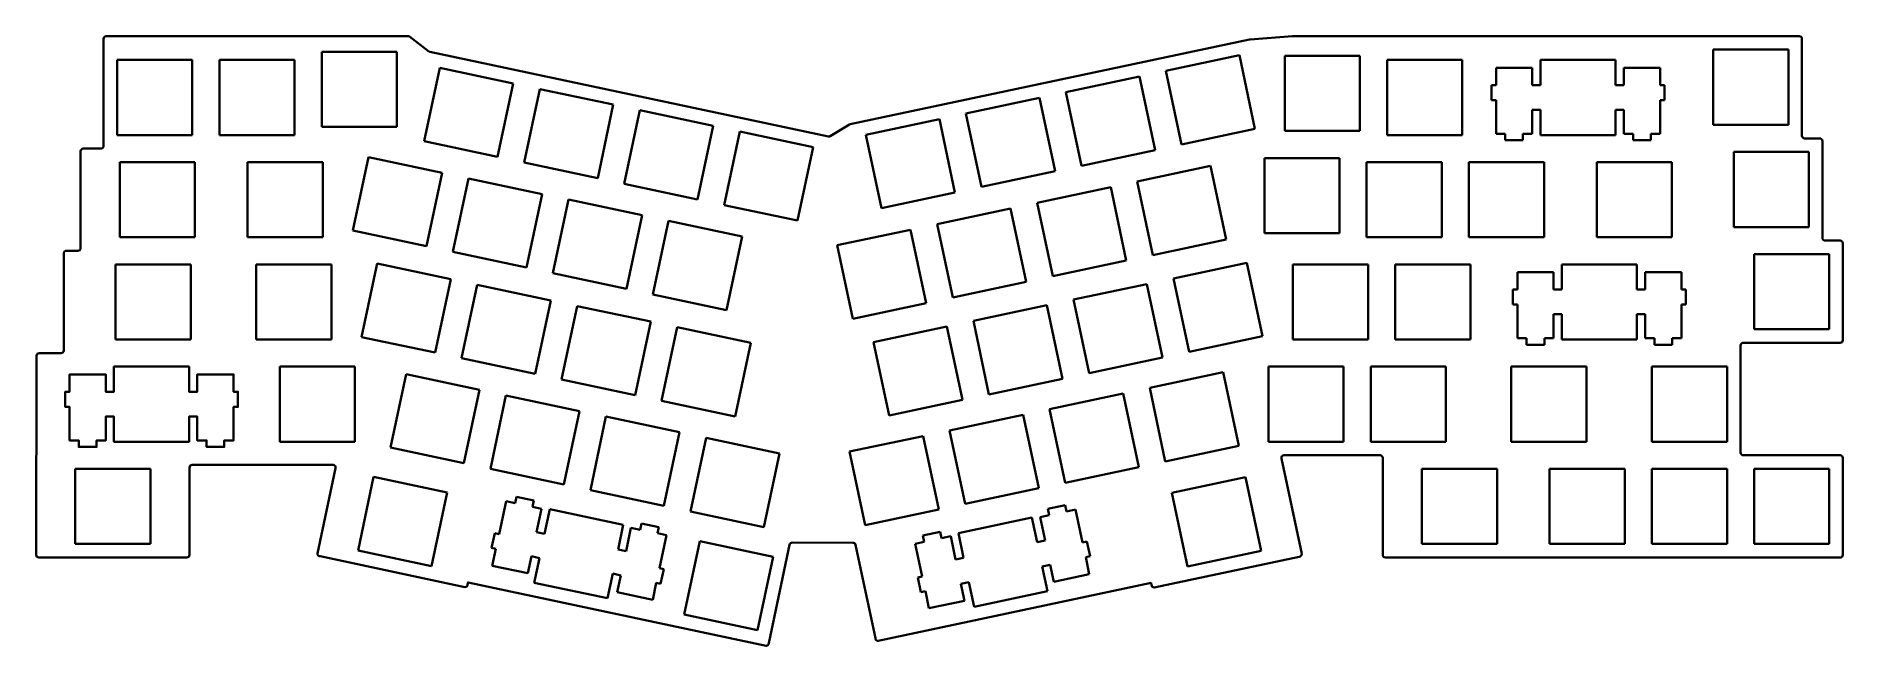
# Model space of a CAD drawing. Header units: millimetres. Extents: x 57 to 394, y -204 to -91.
import ezdxf

# ---------------------------------------------------------------- set-up
doc = ezdxf.new("R2010")
doc.units = ezdxf.units.MM
doc.header["$MEASUREMENT"] = 0
doc.layers.add('プレート', color=7, linetype='Continuous', lineweight=0)

# ---------------------------------------------------------------- blocks, each defined once
blk = doc.blocks.new('Block_0')
at = {"layer": 'プレート', "color": 250, "lineweight": 35, "true_color": 0x231815}
blk.add_lwpolyline([(85.59, -152.22), (85.59, -156.92), (85.59, -156.92), (87.12, -156.92), (87.12, -153.69), (93.87, -153.69), (93.87, -156.92), (94.69, -156.92), (94.69, -159.72), (93.87, -159.72), (93.87, -165.99), (92.15, -165.99), (92.15, -167.19), (88.84, -167.19), (88.84, -165.99), (87.12, -165.99), (87.12, -161.52), (85.59, -161.52), (85.59, -166.22), (71.59, -166.22), (71.59, -161.52), (70.07, -161.52), (70.07, -165.99), (68.35, -165.99), (68.35, -167.19), (65.04, -167.19), (65.04, -165.99), (63.32, -165.99), (63.32, -159.72), (62.5, -159.72), (62.5, -156.92), (63.32, -156.92), (63.32, -153.69), (70.07, -153.69), (70.07, -156.92), (71.59, -156.92), (71.59, -152.22)], close=True, dxfattribs=at)

msp = doc.modelspace()

# ---------------------------------------------------------------- linework, layer by layer
at = {"layer": 'プレート', "color": 250, "lineweight": 35, "true_color": 0x231815}
for p, q in [((110.29, -93.55), (124.29, -93.55)), ((110.29, -107.55), (110.29, -93.55)), ((124.29, -93.55), (124.29, -107.55)), ((281.28, -94.21), (267.58, -97.12)), ((284.18, -107.91), (281.28, -94.21)), ((369.56, -93.16), (383.56, -93.16)), ((369.56, -107.17), (369.56, -93.16)), ((383.56, -93.16), (383.56, -107.17)), ((72.19, -95.07), (86.19, -95.07)), ((72.19, -109.07), (72.19, -95.07)), ((86.19, -95.07), (86.19, -109.07)), ((91.24, -95.07), (105.24, -95.07)), ((91.24, -109.07), (91.24, -95.07)), ((105.24, -95.07), (105.24, -109.07)), ((132.29, -96.54), (129.38, -110.23)), ((145.98, -99.45), (132.29, -96.54)), ((267.58, -97.12), (270.49, -110.82)), ((289.74, -94.31), (303.74, -94.31)), ((289.74, -108.31), (289.74, -94.31)), ((303.74, -94.31), (303.74, -108.31)), ((308.79, -95.07), (322.79, -95.07)), ((308.79, -109.07), (308.79, -95.07)), ((322.79, -95.07), (322.79, -109.07)), ((335.84, -96.54), (329.09, -96.54)), ((329.09, -96.54), (329.09, -99.77)), ((335.84, -99.77), (335.84, -96.54)), ((337.36, -95.07), (337.36, -99.77)), ((351.36, -95.07), (337.36, -95.07)), ((351.36, -99.77), (351.36, -95.07)), ((359.64, -96.54), (352.89, -96.54)), ((352.89, -96.54), (352.89, -99.77)), ((359.64, -99.77), (359.64, -96.54)), ((143.07, -113.14), (145.98, -99.45)), ((150.92, -100.5), (148.01, -114.19)), ((164.62, -103.41), (150.92, -100.5)), ((262.64, -98.17), (248.95, -101.08)), ((265.55, -111.87), (262.64, -98.17)), ((329.09, -99.77), (328.26, -99.77)), ((328.26, -99.77), (328.26, -102.57)), ((337.36, -99.77), (335.84, -99.77)), ((352.89, -99.77), (351.36, -99.77)), ((360.46, -99.77), (359.64, -99.77)), ((360.46, -102.57), (360.46, -99.77)), ((161.71, -117.1), (164.62, -103.41)), ((244.01, -102.13), (230.31, -105.04)), ((246.92, -115.83), (244.01, -102.13)), ((248.95, -101.08), (251.86, -114.78)), ((328.26, -102.57), (329.09, -102.57)), ((329.09, -102.57), (329.09, -108.84)), ((359.64, -108.84), (359.64, -102.57)), ((359.64, -102.57), (360.46, -102.57)), ((124.29, -107.55), (110.29, -107.55)), ((169.56, -104.46), (166.65, -118.15)), ((183.25, -107.37), (169.56, -104.46)), ((180.34, -121.06), (183.25, -107.37)), ((225.37, -106.1), (211.68, -109.01)), ((228.28, -119.79), (225.37, -106.1)), ((230.31, -105.04), (233.22, -118.74)), ((335.84, -108.84), (335.84, -104.37)), ((335.84, -104.37), (337.36, -104.37)), ((337.36, -104.37), (337.36, -109.07)), ((351.36, -109.07), (351.36, -104.37)), ((351.36, -104.37), (352.89, -104.37)), ((352.89, -104.37), (352.89, -108.84)), ((383.56, -107.17), (369.56, -107.17)), ((86.19, -109.07), (72.19, -109.07)), ((105.24, -109.07), (91.24, -109.07)), ((129.38, -110.23), (143.07, -113.14)), ((188.19, -108.42), (185.28, -122.11)), ((201.89, -111.33), (188.19, -108.42)), ((211.68, -109.01), (214.59, -122.7)), ((270.49, -110.82), (284.18, -107.91)), ((303.74, -108.31), (289.74, -108.31)), ((322.79, -109.07), (308.79, -109.07)), ((329.09, -108.84), (330.81, -108.84)), ((330.81, -108.84), (330.81, -110.04)), ((330.81, -110.04), (334.11, -110.04)), ((334.11, -110.04), (334.11, -108.84)), ((334.11, -108.84), (335.84, -108.84)), ((337.36, -109.07), (351.36, -109.07)), ((352.89, -108.84), (354.61, -108.84)), ((354.61, -108.84), (354.61, -110.04)), ((354.61, -110.04), (357.91, -110.04)), ((357.91, -110.04), (357.91, -108.84)), ((357.91, -108.84), (359.64, -108.84)), ((72.66, -114.12), (86.66, -114.12)), ((72.66, -128.12), (72.66, -114.12)), ((86.66, -114.12), (86.66, -128.12)), ((96.47, -114.12), (110.48, -114.12)), ((96.47, -128.12), (96.47, -114.12)), ((110.48, -114.12), (110.48, -128.12)), ((119.01, -113.19), (116.1, -126.88)), ((132.71, -116.1), (119.01, -113.19)), ((148.01, -114.19), (161.71, -117.1)), ((198.97, -125.02), (201.89, -111.33)), ((251.86, -114.78), (265.55, -111.87)), ((285.93, -113.36), (299.93, -113.36)), ((285.93, -127.36), (285.93, -113.36)), ((299.93, -113.36), (299.93, -127.36)), ((304.98, -114.12), (318.98, -114.12)), ((304.98, -128.12), (304.98, -114.12)), ((318.98, -114.12), (318.98, -128.12)), ((324.03, -114.12), (338.03, -114.12)), ((324.03, -128.12), (324.03, -114.12)), ((338.03, -114.12), (338.03, -128.12)), ((347.84, -114.12), (361.84, -114.12)), ((347.84, -128.12), (347.84, -114.12)), ((361.84, -114.12), (361.84, -128.12)), ((373.37, -112.21), (387.37, -112.21)), ((373.37, -126.22), (373.37, -112.21)), ((387.37, -112.21), (387.37, -126.22)), ((129.79, -129.79), (132.71, -116.1)), ((137.65, -117.15), (134.73, -130.84)), ((151.34, -120.06), (137.65, -117.15)), ((233.22, -118.74), (246.92, -115.83)), ((275.92, -114.83), (262.22, -117.74)), ((262.22, -117.74), (265.13, -131.43)), ((278.83, -128.52), (275.92, -114.83)), ((148.43, -133.76), (151.34, -120.06)), ((156.28, -121.11), (153.37, -134.81)), ((169.97, -124.02), (156.28, -121.11)), ((166.65, -118.15), (180.34, -121.06)), ((214.59, -122.7), (228.28, -119.79)), ((257.29, -118.79), (243.59, -121.7)), ((260.2, -132.48), (257.29, -118.79)), ((167.06, -137.72), (169.97, -124.02)), ((185.28, -122.11), (198.97, -125.02)), ((238.65, -122.75), (224.96, -125.66)), ((241.56, -136.44), (238.65, -122.75)), ((243.59, -121.7), (246.5, -135.39)), ((116.1, -126.88), (129.79, -129.79)), ((174.91, -125.07), (172, -138.77)), ((188.61, -127.98), (174.91, -125.07)), ((220.02, -126.71), (206.32, -129.62)), ((222.93, -140.4), (220.02, -126.71)), ((224.96, -125.66), (227.87, -139.35)), ((299.93, -127.36), (285.93, -127.36)), ((387.37, -126.22), (373.37, -126.22)), ((86.66, -128.12), (72.66, -128.12)), ((110.48, -128.12), (96.47, -128.12)), ((134.73, -130.84), (148.43, -133.76)), ((185.7, -141.68), (188.61, -127.98)), ((206.32, -129.62), (209.23, -143.31)), ((265.13, -131.43), (278.83, -128.52)), ((318.98, -128.12), (304.98, -128.12)), ((338.03, -128.12), (324.03, -128.12)), ((361.84, -128.12), (347.84, -128.12)), ((377.18, -131.26), (391.18, -131.26)), ((377.18, -145.27), (377.18, -131.26)), ((391.18, -131.26), (391.18, -145.27)), ((71.9, -133.17), (85.9, -133.17)), ((71.9, -147.17), (71.9, -133.17)), ((85.9, -133.17), (85.9, -147.17)), ((98.1, -133.17), (112.1, -133.17)), ((98.1, -147.17), (98.1, -133.17)), ((112.1, -133.17), (112.1, -147.17)), ((120.64, -133.01), (117.73, -146.71)), ((134.34, -135.92), (120.64, -133.01)), ((246.5, -135.39), (260.2, -132.48)), ((282.67, -132.86), (268.98, -135.78)), ((285.58, -146.56), (282.67, -132.86)), ((291.26, -133.17), (305.26, -133.17)), ((291.26, -147.17), (291.26, -133.17)), ((305.26, -133.17), (305.26, -147.17)), ((310.31, -133.17), (324.31, -133.17)), ((310.31, -147.17), (310.31, -133.17)), ((324.31, -133.17), (324.31, -147.17)), ((339.82, -134.64), (333.07, -134.64)), ((333.07, -134.64), (333.07, -137.87)), ((339.82, -137.87), (339.82, -134.64)), ((341.34, -133.17), (341.34, -137.87)), ((355.34, -133.17), (341.34, -133.17)), ((355.34, -137.87), (355.34, -133.17)), ((363.62, -134.64), (356.87, -134.64)), ((356.87, -134.64), (356.87, -137.87)), ((363.62, -137.87), (363.62, -134.64)), ((131.42, -149.62), (134.34, -135.92)), ((139.27, -136.97), (136.36, -150.67)), ((152.97, -139.88), (139.27, -136.97)), ((153.37, -134.81), (167.06, -137.72)), ((227.87, -139.35), (241.56, -136.44)), ((264.04, -136.83), (250.35, -139.74)), ((266.95, -150.52), (264.04, -136.83)), ((268.98, -135.78), (271.89, -149.47)), ((333.07, -137.87), (332.24, -137.87)), ((332.24, -137.87), (332.24, -140.67)), ((341.34, -137.87), (339.82, -137.87)), ((356.87, -137.87), (355.34, -137.87)), ((364.44, -137.87), (363.62, -137.87)), ((364.44, -140.67), (364.44, -137.87)), ((150.06, -153.58), (152.97, -139.88)), ((157.91, -140.93), (155, -154.63)), ((171.6, -143.84), (157.91, -140.93)), ((172, -138.77), (185.7, -141.68)), ((209.23, -143.31), (222.93, -140.4)), ((245.41, -140.79), (231.71, -143.7)), ((248.32, -154.48), (245.41, -140.79)), ((250.35, -139.74), (253.26, -153.43)), ((332.24, -140.67), (333.07, -140.67)), ((333.07, -140.67), (333.07, -146.94)), ((363.62, -146.94), (363.62, -140.67)), ((363.62, -140.67), (364.44, -140.67)), ((168.69, -157.54), (171.6, -143.84)), ((231.71, -143.7), (234.62, -157.39)), ((339.82, -146.94), (339.82, -142.47)), ((339.82, -142.47), (341.34, -142.47)), ((341.34, -142.47), (341.34, -147.17)), ((355.34, -147.17), (355.34, -142.47)), ((355.34, -142.47), (356.87, -142.47)), ((356.87, -142.47), (356.87, -146.94)), ((85.9, -147.17), (71.9, -147.17)), ((112.1, -147.17), (98.1, -147.17)), ((117.73, -146.71), (131.42, -149.62)), ((176.54, -144.89), (173.63, -158.59)), ((190.24, -147.81), (176.54, -144.89)), ((187.33, -161.5), (190.24, -147.81)), ((226.77, -144.75), (213.08, -147.66)), ((213.08, -147.66), (215.99, -161.35)), ((229.68, -158.44), (226.77, -144.75)), ((271.89, -149.47), (285.58, -146.56)), ((305.26, -147.17), (291.26, -147.17)), ((324.31, -147.17), (310.31, -147.17)), ((333.07, -146.94), (334.79, -146.94)), ((334.79, -146.94), (334.79, -148.14)), ((338.09, -148.14), (338.09, -146.94)), ((338.09, -146.94), (339.82, -146.94)), ((341.34, -147.17), (355.34, -147.17)), ((356.87, -146.94), (358.59, -146.94)), ((358.59, -146.94), (358.59, -148.14)), ((361.89, -148.14), (361.89, -146.94)), ((361.89, -146.94), (363.62, -146.94)), ((391.18, -145.27), (377.18, -145.27)), ((136.36, -150.67), (150.06, -153.58)), ((253.26, -153.43), (266.95, -150.52)), ((334.79, -148.14), (338.09, -148.14)), ((358.59, -148.14), (361.89, -148.14)), ((102.48, -152.22), (116.48, -152.22)), ((102.48, -166.22), (102.48, -152.22)), ((116.48, -152.22), (116.48, -166.22)), ((126, -153.63), (123.09, -167.32)), ((139.69, -156.54), (126, -153.63)), ((155, -154.63), (168.69, -157.54)), ((234.62, -157.39), (248.32, -154.48)), ((278.25, -153.28), (264.56, -156.19)), ((281.16, -166.98), (278.25, -153.28)), ((286.69, -152.22), (300.69, -152.22)), ((286.69, -166.22), (286.69, -152.22)), ((300.69, -152.22), (300.69, -166.22)), ((305.74, -152.22), (319.74, -152.22)), ((305.74, -166.22), (305.74, -152.22)), ((319.74, -152.22), (319.74, -166.22)), ((331.93, -152.22), (345.93, -152.22)), ((331.93, -166.22), (331.93, -152.22)), ((345.93, -152.22), (345.93, -166.22)), ((358.13, -152.22), (372.13, -152.22)), ((358.13, -166.22), (358.13, -152.22)), ((372.13, -152.22), (372.13, -166.22)), ((136.78, -170.23), (139.69, -156.54)), ((144.63, -157.59), (141.72, -171.28)), ((158.32, -160.5), (144.63, -157.59)), ((259.62, -157.24), (245.92, -160.15)), ((262.53, -170.94), (259.62, -157.24)), ((264.56, -156.19), (267.47, -169.89)), ((155.42, -174.19), (158.32, -160.5)), ((163.26, -161.55), (160.35, -175.24)), ((176.96, -164.46), (163.26, -161.55)), ((173.63, -158.59), (187.33, -161.5)), ((215.99, -161.35), (229.68, -158.44)), ((240.98, -161.2), (227.29, -164.11)), ((243.89, -174.9), (240.98, -161.2)), ((245.92, -160.15), (248.83, -173.85)), ((174.05, -178.15), (176.96, -164.46)), ((227.29, -164.11), (230.2, -177.81)), ((116.48, -166.22), (102.48, -166.22)), ((123.09, -167.32), (136.78, -170.23)), ((181.9, -165.51), (178.99, -179.2)), ((195.59, -168.42), (181.9, -165.51)), ((222.35, -165.16), (208.66, -168.07)), ((208.66, -168.07), (211.56, -181.77)), ((225.26, -178.86), (222.35, -165.16)), ((267.47, -169.89), (281.16, -166.98)), ((300.69, -166.22), (286.69, -166.22)), ((319.74, -166.22), (305.74, -166.22)), ((345.93, -166.22), (331.93, -166.22)), ((372.13, -166.22), (358.13, -166.22)), ((64.38, -171.27), (78.38, -171.27)), ((64.38, -185.27), (64.38, -171.27)), ((78.38, -171.27), (78.38, -185.27)), ((141.72, -171.28), (155.42, -174.19)), ((192.68, -182.11), (195.59, -168.42)), ((248.83, -173.85), (262.53, -170.94)), ((315.26, -171.27), (329.27, -171.27)), ((315.26, -185.27), (315.26, -171.27)), ((329.27, -171.27), (329.27, -185.27)), ((339.08, -171.27), (353.08, -171.27)), ((339.08, -185.27), (339.08, -171.27)), ((353.08, -171.27), (353.08, -185.27)), ((358.13, -171.27), (372.13, -171.27)), ((358.13, -185.27), (358.13, -171.27)), ((372.13, -171.27), (372.13, -185.27)), ((377.18, -171.27), (391.18, -171.27)), ((377.18, -185.27), (377.18, -171.27)), ((391.18, -171.27), (391.18, -185.27)), ((119.97, -172.79), (117.06, -186.49)), ((133.67, -175.71), (119.97, -172.79)), ((230.2, -177.81), (243.89, -174.9)), ((282.41, -172.85), (268.71, -175.76)), ((285.32, -186.54), (282.41, -172.85)), ((130.76, -189.4), (133.67, -175.71)), ((144.64, -177.3), (143.34, -183.43)), ((146.33, -177.66), (144.64, -177.3)), ((146.58, -176.48), (146.33, -177.66)), ((149.81, -177.17), (146.58, -176.48)), ((149.56, -178.34), (149.81, -177.17)), ((151.24, -178.7), (149.56, -178.34)), ((160.35, -175.24), (174.05, -178.15)), ((248.82, -178.05), (245.59, -178.73)), ((249.07, -179.22), (248.82, -178.05)), ((268.71, -175.76), (271.62, -189.45)), ((150.31, -183.08), (151.24, -178.7)), ((152.78, -178.79), (151.8, -183.39)), ((166.48, -181.71), (152.78, -178.79)), ((165.5, -186.3), (166.48, -181.71)), ((169.86, -181.43), (169.61, -182.61)), ((173.08, -182.12), (169.86, -181.43)), ((178.99, -179.2), (192.68, -182.11)), ((211.56, -181.77), (225.26, -178.86)), ((242.61, -180.36), (228.92, -183.27)), ((243.59, -184.96), (242.61, -180.36)), ((245.84, -179.91), (244.15, -180.27)), ((244.15, -180.27), (245.08, -184.64)), ((245.59, -178.73), (245.84, -179.91)), ((250.75, -178.86), (249.07, -179.22)), ((252.06, -185), (250.75, -178.86)), ((142.53, -183.26), (141.95, -186)), ((143.34, -183.43), (142.53, -183.26)), ((151.8, -183.39), (150.31, -183.08)), ((167.92, -182.25), (166.99, -186.62)), ((169.61, -182.61), (167.92, -182.25)), ((172.84, -183.29), (173.08, -182.12)), ((174.52, -183.65), (172.84, -183.29)), ((173.22, -189.78), (174.52, -183.65)), ((180.73, -184.74), (177.82, -198.43)), ((194.43, -187.65), (180.73, -184.74)), ((222.56, -184.86), (220.87, -185.22)), ((225.54, -183), (222.31, -183.68)), ((222.31, -183.68), (222.56, -184.86)), ((225.79, -184.17), (225.54, -183)), ((227.48, -183.81), (225.79, -184.17)), ((228.4, -188.18), (227.48, -183.81)), ((228.92, -183.27), (229.9, -187.87)), ((245.08, -184.64), (243.59, -184.96)), ((252.87, -184.82), (252.06, -185)), ((253.45, -187.56), (252.87, -184.82)), ((78.38, -185.27), (64.38, -185.27)), ((117.06, -186.49), (130.76, -189.4)), ((141.95, -186), (142.76, -186.17)), ((142.76, -186.17), (142.08, -189.33)), ((148.69, -190.73), (149.36, -187.57)), ((149.36, -187.57), (150.85, -187.89)), ((150.85, -187.89), (149.87, -192.49)), ((166.99, -186.62), (165.5, -186.3)), ((191.52, -201.34), (194.43, -187.65)), ((220.87, -185.22), (222.18, -191.35)), ((229.9, -187.87), (228.4, -188.18)), ((252.64, -187.73), (253.45, -187.56)), ((253.31, -190.89), (252.64, -187.73)), ((271.62, -189.45), (285.32, -186.54)), ((329.27, -185.27), (315.26, -185.27)), ((353.08, -185.27), (339.08, -185.27)), ((372.13, -185.27), (358.13, -185.27)), ((391.18, -185.27), (377.18, -185.27)), ((142.08, -189.33), (148.69, -190.73)), ((163.57, -195.4), (164.54, -190.8)), ((164.54, -190.8), (166.03, -191.12)), ((166.03, -191.12), (165.36, -194.28)), ((174.03, -189.96), (173.22, -189.78)), ((173.44, -192.7), (174.03, -189.96)), ((222.18, -191.35), (221.37, -191.52)), ((221.37, -191.52), (221.95, -194.26)), ((244.55, -189.46), (246.04, -189.14)), ((245.52, -194.05), (244.55, -189.46)), ((246.04, -189.14), (246.71, -192.3)), ((246.71, -192.3), (253.31, -190.89)), ((149.87, -192.49), (163.57, -195.4)), ((165.36, -194.28), (171.97, -195.68)), ((171.97, -195.68), (172.64, -192.52)), ((172.64, -192.52), (173.44, -192.7)), ((221.95, -194.26), (222.76, -194.09)), ((222.76, -194.09), (223.43, -197.25)), ((229.36, -192.68), (230.85, -192.37)), ((230.03, -195.84), (229.36, -192.68)), ((230.85, -192.37), (231.83, -196.96)), ((231.83, -196.96), (245.52, -194.05)), ((177.82, -198.43), (191.52, -201.34)), ((223.43, -197.25), (230.03, -195.84))]:
    msp.add_line(p, q, dxfattribs=at)
msp.add_open_spline([(393.2, -168.74), (393.2, -168.74), (375.15, -168.74), (375.15, -168.74), (374.87, -168.74), (374.65, -168.52), (374.65, -168.24), (374.65, -168.24), (374.65, -148.28), (374.65, -148.28), (374.65, -148), (374.87, -147.78), (375.15, -147.78), (375.15, -147.78), (393.2, -147.79), (393.2, -147.79), (393.47, -147.79), (393.7, -147.57), (393.7, -147.29), (393.7, -147.29), (393.71, -129.24), (393.71, -129.24), (393.71, -128.96), (393.48, -128.74), (393.21, -128.74), (393.21, -128.74), (390.4, -128.74), (390.4, -128.74), (390.12, -128.74), (389.9, -128.52), (389.9, -128.24), (389.9, -128.24), (389.89, -110.19), (389.89, -110.19), (389.89, -109.91), (389.66, -109.69), (389.39, -109.69), (389.39, -109.69), (386.58, -109.69), (386.58, -109.69), (386.3, -109.69), (386.08, -109.47), (386.08, -109.19), (386.08, -109.19), (386.08, -91.14), (386.08, -91.14), (386.08, -90.86), (385.85, -90.64), (385.58, -90.64), (385.58, -90.64), (291.21, -90.64), (291.21, -90.64), (291.2, -90.64), (291.18, -90.64), (291.17, -90.64), (291.17, -90.64), (283.25, -91.24), (283.25, -91.24), (283.23, -91.24), (283.21, -91.25), (283.18, -91.25), (283.18, -91.25), (208.76, -107.07), (208.76, -107.07), (208.71, -107.08), (208.66, -107.1), (208.61, -107.13), (208.61, -107.13), (205.05, -109.28), (205.05, -109.28), (204.94, -109.35), (204.81, -109.37), (204.69, -109.34), (204.69, -109.34), (130.45, -93.57), (130.45, -93.57), (130.38, -93.55), (130.31, -93.52), (130.26, -93.48), (130.26, -93.48), (126.63, -90.74), (126.63, -90.74), (126.55, -90.68), (126.44, -90.64), (126.33, -90.64), (126.33, -90.64), (70.16, -90.64), (70.16, -90.64), (69.88, -90.64), (69.66, -90.86), (69.66, -91.14), (69.66, -91.14), (69.66, -111.09), (69.66, -111.09), (69.66, -111.37), (69.43, -111.59), (69.16, -111.59), (69.16, -111.59), (65.87, -111.59), (65.87, -111.59), (65.59, -111.59), (65.37, -111.81), (65.37, -112.09), (65.37, -112.09), (65.38, -130.14), (65.38, -130.14), (65.38, -130.42), (65.15, -130.64), (64.88, -130.64), (64.88, -130.64), (62.73, -130.64), (62.73, -130.64), (62.45, -130.64), (62.23, -130.86), (62.23, -131.14), (62.23, -131.14), (62.23, -149.22), (62.23, -149.22), (62.23, -149.5), (62, -149.72), (61.73, -149.72), (61.73, -149.72), (57.66, -149.71), (57.66, -149.71), (57.38, -149.71), (57.16, -149.93), (57.16, -150.21), (57.16, -150.21), (57.09, -187.3), (57.09, -187.3), (57.09, -187.58), (57.31, -187.8), (57.59, -187.8), (57.59, -187.8), (85.17, -187.79), (85.17, -187.79), (85.44, -187.79), (85.67, -187.57), (85.67, -187.29), (85.67, -187.29), (85.66, -171.02), (85.66, -171.02), (85.66, -170.74), (85.88, -170.52), (86.16, -170.52), (86.16, -170.52), (112.4, -170.52), (112.4, -170.52), (112.72, -170.52), (112.96, -170.81), (112.89, -171.13), (112.89, -171.13), (109.48, -187.06), (109.48, -187.06), (109.48, -187.34), (109.7, -187.56), (109.98, -187.56), (109.98, -187.56), (136.98, -193.32), (136.98, -193.32), (137.26, -193.32), (137.48, -193.09), (137.48, -192.82), (137.48, -192.82), (137.57, -192.45), (137.57, -192.45), (137.57, -192.45), (193.08, -204.26), (193.08, -204.26), (193.35, -204.26), (193.58, -204.04), (193.58, -203.76), (193.58, -203.76), (197.47, -185.42), (197.47, -185.42), (197.52, -185.19), (197.73, -185.02), (197.96, -185.02), (197.96, -185.02), (209.27, -185.03), (209.27, -185.03), (209.51, -185.03), (209.71, -185.2), (209.76, -185.43), (209.76, -185.43), (213.46, -202.85), (213.46, -202.85), (213.46, -203.13), (213.68, -203.35), (213.96, -203.35), (213.96, -203.35), (264.81, -192.53), (264.81, -192.53), (264.81, -192.53), (264.9, -192.89), (264.9, -192.89), (264.9, -193.16), (265.13, -193.39), (265.4, -193.39), (265.4, -193.39), (292.39, -187.64), (292.39, -187.64), (292.66, -187.64), (292.89, -187.42), (292.89, -187.14), (292.89, -187.14), (289.11, -169.35), (289.11, -169.35), (289.04, -169.04), (289.28, -168.75), (289.6, -168.75), (289.6, -168.75), (307.47, -168.75), (307.47, -168.75), (307.74, -168.75), (307.97, -168.97), (307.97, -169.25), (307.97, -169.25), (307.97, -187.3), (307.97, -187.3), (307.97, -187.58), (308.19, -187.8), (308.47, -187.8), (308.47, -187.8), (393.21, -187.81), (393.21, -187.81), (393.48, -187.81), (393.71, -187.59), (393.71, -187.31), (393.71, -187.31), (393.7, -169.24), (393.7, -169.24), (393.7, -168.96), (393.47, -168.74), (393.2, -168.74)], degree=3, knots=[0, 0, 0, 0, 1, 1, 1, 2, 2, 2, 3, 3, 3, 4, 4, 4, 5, 5, 5, 6, 6, 6, 7, 7, 7, 8, 8, 8, 9, 9, 9, 10, 10, 10, 11, 11, 11, 12, 12, 12, 13, 13, 13, 14, 14, 14, 15, 15, 15, 16, 16, 16, 17, 17, 17, 18, 18, 18, 19, 19, 19, 20, 20, 20, 21, 21, 21, 22, 22, 22, 23, 23, 23, 24, 24, 24, 25, 25, 25, 26, 26, 26, 27, 27, 27, 28, 28, 28, 29, 29, 29, 30, 30, 30, 31, 31, 31, 32, 32, 32, 33, 33, 33, 34, 34, 34, 35, 35, 35, 36, 36, 36, 37, 37, 37, 38, 38, 38, 39, 39, 39, 40, 40, 40, 41, 41, 41, 42, 42, 42, 43, 43, 43, 44, 44, 44, 45, 45, 45, 46, 46, 46, 47, 47, 47, 48, 48, 48, 49, 49, 49, 50, 50, 50, 51, 51, 51, 52, 52, 52, 53, 53, 53, 54, 54, 54, 55, 55, 55, 56, 56, 56, 57, 57, 57, 58, 58, 58, 59, 59, 59, 60, 60, 60, 61, 61, 61, 62, 62, 62, 63, 63, 63, 64, 64, 64, 65, 65, 65, 66, 66, 66, 67, 67, 67, 68, 68, 68, 69, 69, 69, 70, 70, 70, 71, 71, 71, 72, 72, 72, 73, 73, 73, 74, 74, 74, 75, 75, 75, 76, 76, 76, 77, 77, 77, 78, 78, 78, 78], dxfattribs=at)

# ---------------------------------------------------------------- block references
at = {"layer": 'プレート'}
msp.add_blockref('Block_0', (0, 0), dxfattribs=at)

doc.saveas('drawing.dxf')
